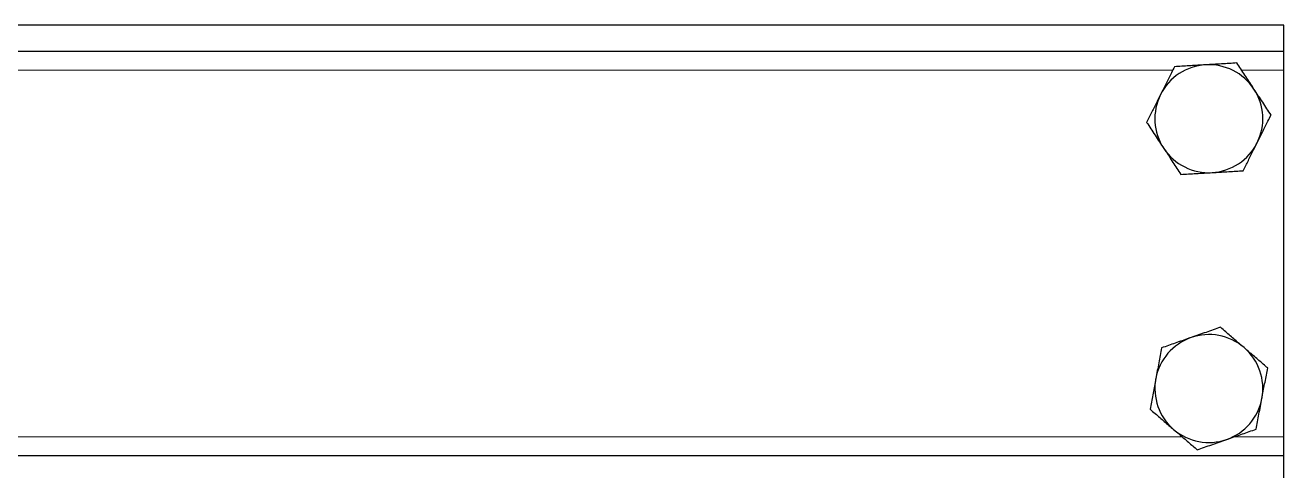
# Model space of a CAD drawing. Header units: millimetres. Extents: x 15 to 1184, y 5 to 836.
# Drawn here: x 468.6 to 552.6, y 642.8 to 672.6 of the extents above; entities that cross this region are included whole.
import ezdxf

# ---------------------------------------------------------------- set-up
doc = ezdxf.new("R2010")
doc.units = ezdxf.units.MM

msp = doc.modelspace()

# ---------------------------------------------------------------- linework, layer by layer
at = {"color": 7, "linetype": 'Continuous', "lineweight": 25}
for p, q in [((552.556, 672.579), (400.157, 672.579)), ((552.556, 670.836), (552.556, 672.579)), ((400.157, 670.836), (552.556, 670.836)), ((552.556, 669.566), (552.556, 670.836)), ((552.556, 645.111), (552.556, 669.566)), ((552.556, 643.841), (552.556, 645.111)), ((552.556, 643.841), (400.157, 643.841)), ((552.556, 642.099), (552.556, 643.841))]:
    msp.add_line(p, q, dxfattribs=at)
at = {"color": 8, "linetype": 'Continuous', "lineweight": 18}
for p, q in [((545.147, 669.566), (400.157, 669.566)), ((552.556, 669.566), (549.741, 669.566)), ((545.788, 645.111), (400.157, 645.111)), ((552.556, 645.111), (549.233, 645.111))]:
    msp.add_line(p, q, dxfattribs=at)
at = {"color": 7, "linetype": 'Continuous', "lineweight": 25}
for centre, start, end in [((547.556, 666.339), 93.39184, 153.39184), ((547.556, 666.339), 33.39184, 93.39184), ((547.556, 666.339), 333.39184, 33.39184), ((547.556, 666.339), 153.39184, 213.39184), ((547.556, 666.339), 213.39184, 273.39184), ((547.556, 666.339), 273.39184, 333.39184), ((547.556, 648.339), 109.277, 169.277), ((547.556, 648.339), 49.277, 109.277), ((547.556, 648.339), 349.277, 49.277), ((547.556, 648.339), 169.277, 229.277), ((547.556, 648.339), 289.277, 349.277), ((547.556, 648.339), 229.277, 289.277)]:
    msp.add_arc(centre, 3.6, start, end, dxfattribs=at)
for points, knots in [([(547.344, 669.932), (547.294, 669.929), (546.922, 669.907), (546.22, 669.866), (545.588, 669.828), (545.269, 669.809)], [0, 0, 0, 0, 0.070107, 0.530792, 1, 1, 1, 1]), ([(549.418, 670.055), (549.081, 670.035), (548.401, 669.995), (547.698, 669.953), (547.344, 669.932)], [0, 0, 0, 0, 0.495456, 1, 1, 1, 1]), ([(550.562, 668.32), (550.535, 668.361), (550.33, 668.673), (549.943, 669.26), (549.594, 669.789), (549.418, 670.055)], [0, 0, 0, 0, 0.070107, 0.530793, 1, 1, 1, 1]), ([(545.269, 669.809), (545.2, 669.672), (545.014, 669.302), (544.704, 668.682), (544.46, 668.196), (544.338, 667.951)], [0, 0, 0, 0, 0.22666, 0.61085, 1, 1, 1, 1]), ([(551.706, 666.585), (551.52, 666.866), (551.145, 667.435), (550.758, 668.023), (550.562, 668.32)], [0, 0, 0, 0, 0.4954575, 1, 1, 1, 1]), ([(544.338, 667.951), (544.261, 667.798), (544.066, 667.408), (543.753, 666.783), (543.523, 666.324), (543.407, 666.093)], [0, 0, 0, 0, 0.24418, 0.620037, 1, 1, 1, 1]), ([(550.775, 664.726), (550.896, 664.968), (551.14, 665.454), (551.45, 666.074), (551.637, 666.447), (551.706, 666.585)], [0, 0, 0, 0, 0.383871, 0.77334, 1, 1, 1, 1]), ([(543.407, 666.093), (543.593, 665.811), (543.968, 665.242), (544.355, 664.654), (544.551, 664.357)], [0, 0, 0, 0, 0.4954578, 1, 1, 1, 1]), ([(544.551, 664.357), (544.578, 664.316), (544.783, 664.005), (545.17, 663.417), (545.519, 662.889), (545.695, 662.622)], [0, 0, 0, 0, 0.070107, 0.530794, 1, 1, 1, 1]), ([(549.844, 662.868), (549.959, 663.097), (550.189, 663.556), (550.502, 664.181), (550.698, 664.573), (550.775, 664.726)], [0, 0, 0, 0, 0.376182, 0.755819, 1, 1, 1, 1]), ([(545.695, 662.622), (546.032, 662.642), (546.712, 662.682), (547.415, 662.724), (547.769, 662.745)], [0, 0, 0, 0, 0.495459, 1, 1, 1, 1]), ([(547.769, 662.745), (547.819, 662.748), (548.191, 662.77), (548.893, 662.812), (549.525, 662.849), (549.844, 662.868)], [0, 0, 0, 0, 0.070107, 0.530795, 1, 1, 1, 1]), ([(548.33, 652.423), (548.011, 652.312), (547.368, 652.087), (546.703, 651.854), (546.368, 651.737)], [0, 0, 0, 0, 0.495457, 1, 1, 1, 1]), ([(549.905, 651.067), (549.701, 651.243), (549.288, 651.598), (548.763, 652.05), (548.446, 652.323), (548.33, 652.423)], [0, 0, 0, 0, 0.38387, 0.773339, 1, 1, 1, 1]), ([(546.368, 651.737), (546.321, 651.721), (545.969, 651.597), (545.305, 651.365), (544.708, 651.156), (544.406, 651.051)], [0, 0, 0, 0, 0.070108, 0.530793, 1, 1, 1, 1]), ([(544.406, 651.051), (544.343, 650.719), (544.217, 650.05), (544.085, 649.358), (544.019, 649.009)], [0, 0, 0, 0, 0.4954578, 1, 1, 1, 1]), ([(551.48, 649.711), (551.287, 649.878), (550.897, 650.213), (550.368, 650.669), (550.035, 650.955), (549.905, 651.067)], [0, 0, 0, 0, 0.376182, 0.755818, 1, 1, 1, 1]), ([(551.094, 647.669), (551.103, 647.717), (551.172, 648.084), (551.303, 648.775), (551.421, 649.397), (551.48, 649.711)], [0, 0, 0, 0, 0.070107, 0.530793, 1, 1, 1, 1]), ([(544.019, 649.009), (544.01, 648.96), (543.941, 648.594), (543.81, 647.902), (543.692, 647.28), (543.633, 646.966)], [0, 0, 0, 0, 0.070107, 0.530793, 1, 1, 1, 1]), ([(550.707, 645.627), (550.77, 645.958), (550.896, 646.628), (551.028, 647.32), (551.094, 647.669)], [0, 0, 0, 0, 0.4954578, 1, 1, 1, 1]), ([(543.633, 646.966), (543.749, 646.866), (544.063, 646.596), (544.588, 646.144), (545, 645.789), (545.208, 645.61)], [0, 0, 0, 0, 0.226661, 0.610851, 1, 1, 1, 1]), ([(545.208, 645.61), (545.338, 645.498), (545.668, 645.214), (546.198, 644.758), (546.587, 644.423), (546.783, 644.254)], [0, 0, 0, 0, 0.244183, 0.620039, 1, 1, 1, 1]), ([(548.745, 644.941), (548.792, 644.957), (549.144, 645.08), (549.808, 645.312), (550.405, 645.521), (550.707, 645.627)], [0, 0, 0, 0, 0.070105, 0.530793, 1, 1, 1, 1]), ([(546.783, 644.254), (547.102, 644.366), (547.745, 644.591), (548.41, 644.823), (548.745, 644.941)], [0, 0, 0, 0, 0.495458, 1, 1, 1, 1])]:
    msp.add_open_spline(points, degree=3, knots=knots, dxfattribs=at)

doc.saveas('drawing.dxf')
